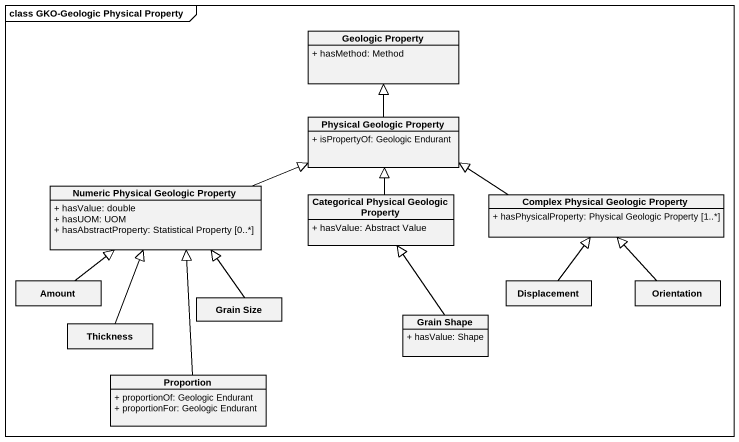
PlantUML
@startuml
mainframe class GKO-Geologic Physical Property
hide circle
hide empty members
skinparam classAttributeIconSize 0
class "Geologic Property" as Geologic_Property {
  + hasMethod: Method
}
class "Physical Geologic Property" as Physical_Geologic_Property {
  + isPropertyOf: Geologic Endurant
}
class "Numeric Physical Geologic Property" as Numeric_Physical_Geologic {
  + hasValue: double
  + hasUOM: UOM
  + hasAbstractProperty: Statistical Property [0..*]
}
class "Categorical Physical Geologic Property" as Categorical_Physical {
  + hasValue: Abstract Value
}
class "Complex Physical Geologic Property" as Complex_Physical_Geologic {
  + hasPhysicalProperty: Physical Geologic Property [1..*]
}
class Amount
class Displacement
class Orientation
class Thickness
class "Grain Size" as Grain_Size
class "Grain Shape" as Grain_Shape {
  + hasValue: Shape
}
class Proportion {
  + proportionOf: Geologic Endurant
  + proportionFor: Geologic Endurant
}
Physical_Geologic_Property -up-|> Geologic_Property
Numeric_Physical_Geologic -right-|> Physical_Geologic_Property
Categorical_Physical -up-|> Physical_Geologic_Property
Complex_Physical_Geologic -left-|> Physical_Geologic_Property
Amount -up-|> Numeric_Physical_Geologic
Displacement -up-|> Complex_Physical_Geologic
Orientation -up-|> Complex_Physical_Geologic
Thickness -up-|> Numeric_Physical_Geologic
Grain_Size -up-|> Numeric_Physical_Geologic
Grain_Shape -up-|> Categorical_Physical
Proportion -up-|> Numeric_Physical_Geologic
@enduml
